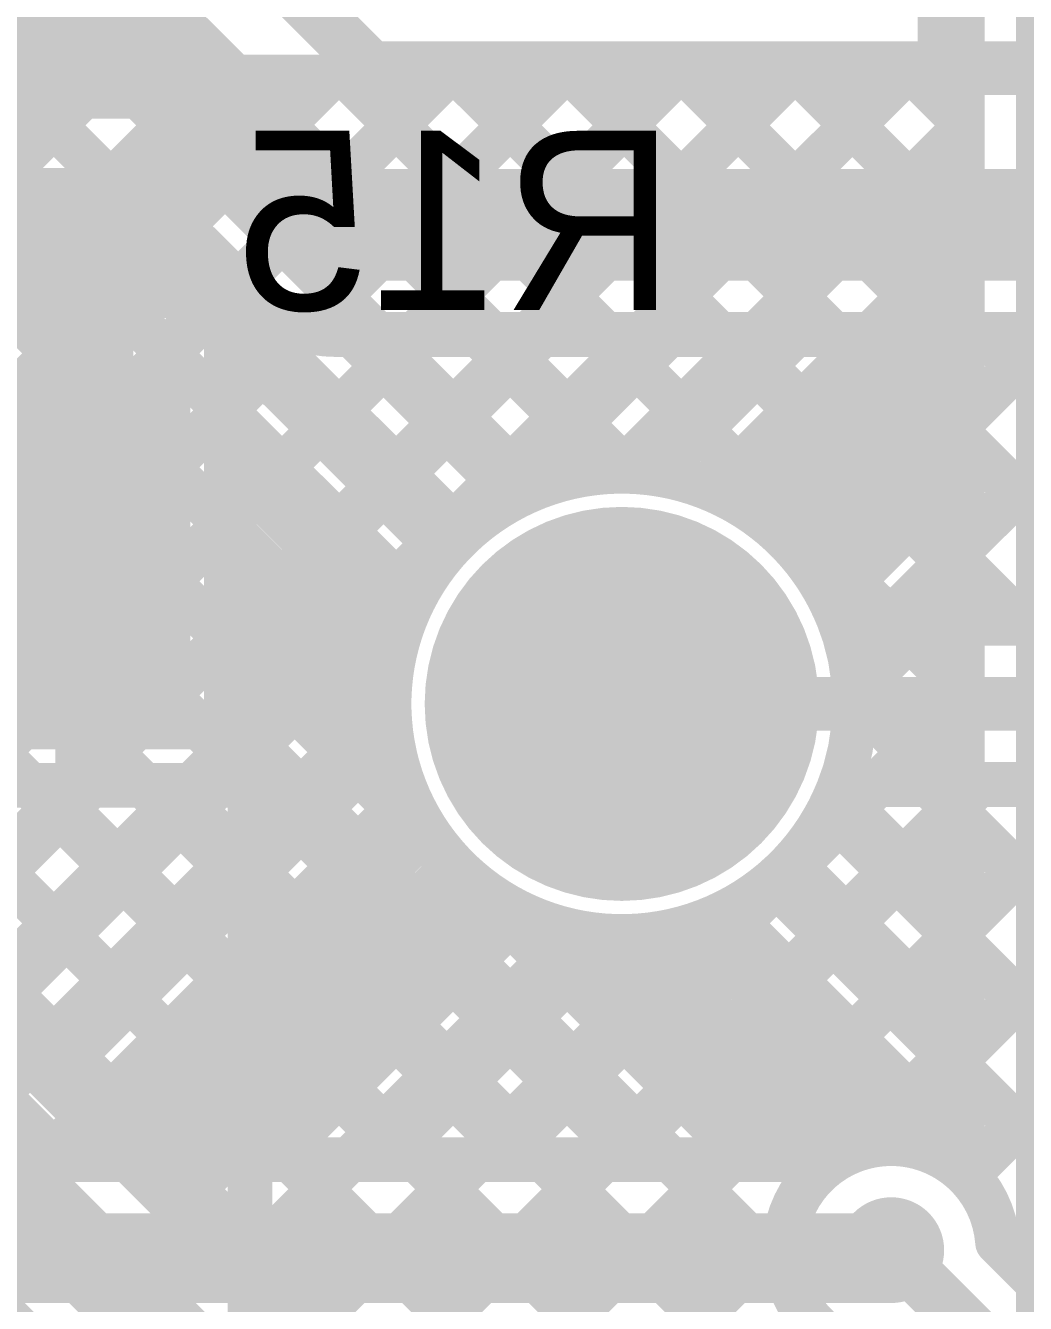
# Model space of a CAD drawing. Header units: millimetres. Extents: x 0.79 to 4.38, y 0.99 to 3.94.
# Drawn here: x 1.2919 to 1.5151, y 1.9261 to 2.2115 of the extents above; entities that cross this region are included whole.
import ezdxf

# ---------------------------------------------------------------- set-up
doc = ezdxf.new("R2010")
doc.units = ezdxf.units.MM
doc.header["$MEASUREMENT"] = 0
for name, color, linetype in [('BottomLayer', 5, 'Continuous'), ('BottomOverlay', 54, 'Continuous'), ('BottomPaste', 16, 'Continuous'), ('BottomSolder', 6, 'Continuous'), ('MultiLayer', 9, 'Continuous'), ('PadHoleLayer', 156, 'Continuous'), ('TopLayer', 1, 'Continuous'), ('TopOverlay', 2, 'Continuous'), ('TopSolder', 216, 'Continuous'), ('ViaHoleLayer', 16, 'Continuous')]:
    doc.layers.add(name, color=color, linetype=linetype)

# ---------------------------------------------------------------- blocks, each defined once
blk = doc.blocks.new('PS2801C_1_F3_A_B_3')
at = {"layer": 'BottomLayer'}
blk.add_solid([(0.23622, -0.01772), (0.31496, -0.01772), (0.23622, 0.01772), (0.31496, 0.01772)], dxfattribs=at)
at = {"layer": 'BottomOverlay', "const_width": 0.01}
blk.add_lwpolyline([(0.017, -0.035), (0.259, -0.035)], dxfattribs=at)
at = {"layer": 'BottomOverlay', "const_width": 0.005}
blk.add_lwpolyline([(0.2565, -0.035, 1), (0.2615, -0.035, 1)], format="xyb", close=True, dxfattribs=at)
at = {"layer": 'BottomPaste'}
blk.add_solid([(0.23622, -0.01772), (0.31496, -0.01772), (0.23622, 0.01772), (0.31496, 0.01772)], dxfattribs=at)
at = {"layer": 'BottomSolder'}
blk.add_solid([(0.23222, -0.02172), (0.31896, -0.02172), (0.23222, 0.02172), (0.31896, 0.02172)], dxfattribs=at)
blk = doc.blocks.new('R__0402_B_35')
at = {"layer": 'BottomLayer'}
for points in [[(-0.0275, 0.0125), (-0.0275, -0.0125), (-0.0095, 0.0125), (-0.0095, -0.0125)], [(0.0095, 0.0125), (0.0095, -0.0125), (0.0275, 0.0125), (0.0275, -0.0125)]]:
    blk.add_solid(points, dxfattribs=at)
at = {"layer": 'BottomOverlay', "const_width": 0.01}
for points in [[(-0.034, 0.019), (-0.034, -0.019)], [(-0.034, 0.019), (0.034, 0.019)], [(0.034, 0.019), (0.034, -0.019)], [(-0.034, -0.019), (0.034, -0.019)]]:
    blk.add_lwpolyline(points, dxfattribs=at)
at = {"layer": 'BottomOverlay', "const_width": 0.005}
for points in [[(-0.0365, 0.019, 1), (-0.0315, 0.019, 1)], [(-0.0365, 0.019, 1), (-0.0315, 0.019, 1)], [(0.0315, 0.019, 1), (0.0365, 0.019, 1)], [(0.0315, 0.019, 1), (0.0365, 0.019, 1)], [(-0.0365, -0.019, 1), (-0.0315, -0.019, 1)], [(-0.0365, -0.019, 1), (-0.0315, -0.019, 1)], [(0.0315, -0.019, 1), (0.0365, -0.019, 1)], [(0.0315, -0.019, 1), (0.0365, -0.019, 1)]]:
    blk.add_lwpolyline(points, format="xyb", close=True, dxfattribs=at)
at = {"layer": 'BottomPaste'}
for points in [[(-0.0275, 0.0125), (-0.0275, -0.0125), (-0.0095, 0.0125), (-0.0095, -0.0125)], [(0.0095, 0.0125), (0.0095, -0.0125), (0.0275, 0.0125), (0.0275, -0.0125)]]:
    blk.add_solid(points, dxfattribs=at)
at = {"layer": 'BottomSolder'}
for points in [[(-0.0315, 0.0165), (-0.0315, -0.0165), (-0.0055, 0.0165), (-0.0055, -0.0165)], [(0.0055, 0.0165), (0.0055, -0.0165), (0.0315, 0.0165), (0.0315, -0.0165)]]:
    blk.add_solid(points, dxfattribs=at)
blk = doc.blocks.new('T________B_____12_P___95')
at = {"layer": 'BottomLayer', "const_width": 0.04}
blk.add_lwpolyline([(0.78, 0, 1), (0.82, 0, 1)], format="xyb", close=True, dxfattribs=at)
at = {"layer": 'BottomSolder', "const_width": 0.044}
blk.add_lwpolyline([(0.778, 0, 1), (0.822, 0, 1)], format="xyb", close=True, dxfattribs=at)
at = {"layer": 'MultiLayer', "const_width": 0.04}
blk.add_lwpolyline([(0.78, 0, 1), (0.82, 0, 1)], format="xyb", close=True, dxfattribs=at)
at = {"layer": 'PadHoleLayer', "const_width": 0.0275}
blk.add_lwpolyline([(0.78625, 0, 1), (0.81375, 0, 1)], format="xyb", close=True, dxfattribs=at)
at = {"layer": 'TopLayer', "const_width": 0.04}
blk.add_lwpolyline([(0.78, 0, 1), (0.82, 0, 1)], format="xyb", close=True, dxfattribs=at)
at = {"layer": 'TopOverlay', "const_width": 0.01}
for points in [[(0.76339, 0.1402), (0.78216, 0.12143)], [(0.83748, 0.1402), (0.81871, 0.12143)], [(0.78216, 0.12143), (0.81871, 0.12143)]]:
    blk.add_lwpolyline(points, dxfattribs=at)
at = {"layer": 'TopOverlay', "const_width": 0.005}
for points in [[(0.77966, 0.12143, 1), (0.78466, 0.12143, 1)], [(0.77966, 0.12143, 1), (0.78466, 0.12143, 1)], [(0.81621, 0.12143, 1), (0.82121, 0.12143, 1)], [(0.81621, 0.12143, 1), (0.82121, 0.12143, 1)]]:
    blk.add_lwpolyline(points, format="xyb", close=True, dxfattribs=at)
at = {"layer": 'TopSolder', "const_width": 0.044}
blk.add_lwpolyline([(0.778, 0, 1), (0.822, 0, 1)], format="xyb", close=True, dxfattribs=at)

msp = doc.modelspace()

# ---------------------------------------------------------------- linework, layer by layer
at = {"layer": 'BottomLayer'}
for points, const_width in [([(1.307, 2.264), (1.369, 2.202)], 0.012), ([(1.306, 2.20369), (1.32431, 2.20369)], 0.025), ([(1.32431, 2.20369), (1.361, 2.167)], 0.025), ([(1.369, 2.202), (2.10213, 2.202)], 0.012), ([(1.48403, 2.078), (1.59003, 2.184)], 0.01), ([(1.51231, 2.078), (1.61831, 2.184)], 0.01), ([(1.361, 2.167), (1.53824, 2.167)], 0.025), ([(1.306, 2.09419), (1.306, 2.16669)], 0.02), ([(1.3305, 2.16285), (1.34365, 2.1497)], 0.01), ([(1.3305, 2.14569), (1.3305, 2.16285)], 0.01), ([(1.3305, 2.15074), (1.33655, 2.1568)], 0.01), ([(1.3305, 2.14847), (1.3344, 2.14457)], 0.01), ([(1.328, 2.14457), (1.33672, 2.14457)], 0.01), ([(1.3344, 2.14457), (1.33672, 2.14225)], 0.01), ([(1.33672, 2.04182), (1.33672, 2.14457)], 0.01), ([(1.33672, 2.12868), (1.35218, 2.14414)], 0.01), ([(1.33672, 2.10039), (1.37882, 2.1425)], 0.01), ([(1.33672, 2.07211), (1.40711, 2.1425)], 0.01), ([(1.33672, 2.14225), (1.38534, 2.09363)], 0.01), ([(1.361, 2.1425), (1.53824, 2.1425)], 0.01), ([(1.36475, 2.1425), (1.40108, 2.10617)], 0.01), ([(1.39304, 2.1425), (1.42356, 2.11198)], 0.01), ([(1.39617, 2.10327), (1.43539, 2.1425)], 0.01), ([(1.42132, 2.1425), (1.48582, 2.078)], 0.01), ([(1.43262, 2.11144), (1.46368, 2.1425)], 0.01), ([(1.4496, 2.1425), (1.5141, 2.078)], 0.01), ([(1.45317, 2.10371), (1.49196, 2.1425)], 0.01), ([(1.46759, 2.08984), (1.52025, 2.1425)], 0.01), ([(1.47789, 2.1425), (1.53442, 2.08597)], 0.01), ([(1.50617, 2.1425), (1.54856, 2.10011)], 0.01), ([(1.33672, 2.11397), (1.37532, 2.07536)], 0.01), ([(1.306, 2.09419), (1.307, 2.09319)], 0.02), ([(1.33672, 2.04382), (1.38173, 2.08883)], 0.01), ([(1.33672, 2.08568), (1.37441, 2.04799)], 0.01), ([(1.47379, 2.078), (1.52645, 2.078)], 0.01), ([(1.48053, 1.96136), (1.58641, 2.06724)], 0.01), ([(1.425, 2.06), (1.5339, 2.06)], 0.012), ([(1.33672, 2.0574), (1.46208, 1.93203)], 0.01), ([(1.29714, 1.97597), (1.37356, 2.05238)], 0.01), ([(1.279, 2.01439), (1.30643, 2.04182)], 0.01), ([(1.283, 1.99011), (1.33471, 2.04182)], 0.01), ([(1.28672, 2.04182), (1.33672, 2.04182)], 0.01), ([(1.29573, 2.04182), (1.42555, 1.912)], 0.01), ([(1.32401, 2.04182), (1.59483, 1.771)], 0.01), ([(1.36786, 1.90526), (1.5046, 2.042)], 0.01), ([(1.37797, 1.88709), (1.53288, 2.042)], 0.01), ([(1.47194, 2.03763), (1.47631, 2.042)], 0.01), ([(1.47379, 2.042), (1.5339, 2.042)], 0.01), ([(1.49354, 2.042), (1.59162, 1.94391)], 0.01), ([(1.50213, 1.95468), (1.58641, 2.03895)], 0.01), ([(1.47117, 2.03608), (1.566, 1.94126)], 0.01), ([(1.279, 2.03026), (1.40242, 1.90684)], 0.01), ([(1.31129, 1.96183), (1.38129, 2.03183)], 0.01), ([(1.45863, 2.02034), (1.54756, 1.93141)], 0.01), ([(1.32543, 1.94768), (1.39516, 2.01741)], 0.01), ([(1.35371, 1.9194), (1.44737, 2.01306)], 0.01), ([(1.44036, 2.01032), (1.48923, 1.96146)], 0.01), ([(1.51216, 1.93643), (1.58641, 2.01067)], 0.01), ([(1.33957, 1.93354), (1.415, 2.00897)], 0.01), ([(1.41299, 2.00941), (1.46793, 1.95447)], 0.01), ([(1.279, 2.00198), (1.38627, 1.8947)], 0.01), ([(1.279, 1.99411), (1.37152, 1.9016)], 0.01), ([(1.257, 1.985), (1.356, 1.886)], 0.02), ([(1.24148, 1.9694), (1.334, 1.87689)], 0.01), ([(1.43084, 1.91167), (1.46177, 1.94261)], 0.01), ([(1.50859, 1.94209), (1.5458, 1.90488)], 0.01), ([(1.48513, 1.938), (1.55803, 1.8651)], 0.012), ([(1.50888, 1.93971), (1.56549, 1.8831)], 0.01)]:
    msp.add_lwpolyline(points, dxfattribs=dict(at, const_width=const_width))
for points, const_width in [([(1.29975, 2.20369, 1), (1.31225, 2.20369, 1)], 0.0125), ([(1.31806, 2.20369, 1), (1.33056, 2.20369, 1)], 0.0125), ([(1.31806, 2.20369, 1), (1.33056, 2.20369, 1)], 0.0125), ([(1.366, 2.202, 1), (1.372, 2.202, 1)], 0.006), ([(1.366, 2.202, 1), (1.372, 2.202, 1)], 0.006), ([(1.35475, 2.167, 1), (1.36725, 2.167, 1)], 0.0125), ([(1.35475, 2.167, 1), (1.36725, 2.167, 1)], 0.0125), ([(1.301, 2.16669, 1), (1.311, 2.16669, 1)], 0.01), ([(1.328, 2.16285, 1), (1.333, 2.16285, 1)], 0.005), ([(1.328, 2.16285, 1), (1.333, 2.16285, 1)], 0.005), ([(1.33405, 2.1568, 1), (1.33905, 2.1568, 1)], 0.005), ([(1.328, 2.15074, 1), (1.333, 2.15074, 1)], 0.005), ([(1.328, 2.14847, 1), (1.333, 2.14847, 1)], 0.005), ([(1.34115, 2.1497, 1), (1.34615, 2.1497, 1)], 0.005), ([(1.34115, 2.1497, 1), (1.34615, 2.1497, 1)], 0.005), ([(1.34118, 2.14968, 1), (1.34618, 2.14968, 1)], 0.005), ([(1.3255, 2.14457, 1), (1.3305, 2.14457, 1)], 0.005), ([(1.328, 2.14569, 1), (1.333, 2.14569, 1)], 0.005), ([(1.3319, 2.14457, 1), (1.3369, 2.14457, 1)], 0.005), ([(1.3319, 2.14457, 1), (1.3369, 2.14457, 1)], 0.005), ([(1.33422, 2.14457, 1), (1.33922, 2.14457, 1)], 0.005), ([(1.33422, 2.14457, 1), (1.33922, 2.14457, 1)], 0.005), ([(1.34968, 2.14414, 1), (1.35468, 2.14414, 1)], 0.005), ([(1.33422, 2.14225, 1), (1.33922, 2.14225, 1)], 0.005), ([(1.33422, 2.14225, 1), (1.33922, 2.14225, 1)], 0.005), ([(1.3585, 2.1425, 1), (1.3635, 2.1425, 1)], 0.005), ([(1.3585, 2.1425, 1), (1.3635, 2.1425, 1)], 0.005), ([(1.3585, 2.1425, 1), (1.3635, 2.1425, 1)], 0.005), ([(1.36225, 2.1425, 1), (1.36725, 2.1425, 1)], 0.005), ([(1.37632, 2.1425, 1), (1.38132, 2.1425, 1)], 0.005), ([(1.39054, 2.1425, 1), (1.39554, 2.1425, 1)], 0.005), ([(1.40461, 2.1425, 1), (1.40961, 2.1425, 1)], 0.005), ([(1.41882, 2.1425, 1), (1.42382, 2.1425, 1)], 0.005), ([(1.43289, 2.1425, 1), (1.43789, 2.1425, 1)], 0.005), ([(1.4471, 2.1425, 1), (1.4521, 2.1425, 1)], 0.005), ([(1.46118, 2.1425, 1), (1.46618, 2.1425, 1)], 0.005), ([(1.47539, 2.1425, 1), (1.48039, 2.1425, 1)], 0.005), ([(1.48946, 2.1425, 1), (1.49446, 2.1425, 1)], 0.005), ([(1.50367, 2.1425, 1), (1.50867, 2.1425, 1)], 0.005), ([(1.33422, 2.12868, 1), (1.33922, 2.12868, 1)], 0.005), ([(1.33422, 2.11397, 1), (1.33922, 2.11397, 1)], 0.005), ([(1.42106, 2.11198, 1), (1.42606, 2.11198, 1)], 0.005), ([(1.43012, 2.11144, 1), (1.43512, 2.11144, 1)], 0.005), ([(1.39858, 2.10617, 1), (1.40358, 2.10617, 1)], 0.005), ([(1.39367, 2.10327, 1), (1.39867, 2.10327, 1)], 0.005), ([(1.45067, 2.10371, 1), (1.45567, 2.10371, 1)], 0.005), ([(1.301, 2.09419, 1), (1.311, 2.09419, 1)], 0.01), ([(1.301, 2.09419, 1), (1.311, 2.09419, 1)], 0.01), ([(1.33422, 2.10039, 1), (1.33922, 2.10039, 1)], 0.005), ([(1.302, 2.09319, 1), (1.312, 2.09319, 1)], 0.01), ([(1.38284, 2.09363, 1), (1.38784, 2.09363, 1)], 0.005), ([(1.37923, 2.08883, 1), (1.38423, 2.08883, 1)], 0.005), ([(1.46509, 2.08984, 1), (1.47009, 2.08984, 1)], 0.005), ([(1.33422, 2.08568, 1), (1.33922, 2.08568, 1)], 0.005), ([(1.47129, 2.078, 1), (1.47629, 2.078, 1)], 0.005), ([(1.47129, 2.078, 1), (1.47629, 2.078, 1)], 0.005), ([(1.48153, 2.078, 1), (1.48653, 2.078, 1)], 0.005), ([(1.48332, 2.078, 1), (1.48832, 2.078, 1)], 0.005), ([(1.50981, 2.078, 1), (1.51481, 2.078, 1)], 0.005), ([(1.5116, 2.078, 1), (1.5166, 2.078, 1)], 0.005), ([(1.37282, 2.07536, 1), (1.37782, 2.07536, 1)], 0.005), ([(1.33422, 2.07211, 1), (1.33922, 2.07211, 1)], 0.005), ([(1.422, 2.06, 1), (1.428, 2.06, 1)], 0.006), ([(1.33422, 2.0574, 1), (1.33922, 2.0574, 1)], 0.005), ([(1.37106, 2.05238, 1), (1.37606, 2.05238, 1)], 0.005), ([(1.37191, 2.04799, 1), (1.37691, 2.04799, 1)], 0.005), ([(1.29323, 2.04182, 1), (1.29823, 2.04182, 1)], 0.005), ([(1.30393, 2.04182, 1), (1.30893, 2.04182, 1)], 0.005), ([(1.32151, 2.04182, 1), (1.32651, 2.04182, 1)], 0.005), ([(1.33221, 2.04182, 1), (1.33721, 2.04182, 1)], 0.005), ([(1.33422, 2.04382, 1), (1.33922, 2.04382, 1)], 0.005), ([(1.33422, 2.04182, 1), (1.33922, 2.04182, 1)], 0.005), ([(1.33422, 2.04182, 1), (1.33922, 2.04182, 1)], 0.005), ([(1.47129, 2.042, 1), (1.47629, 2.042, 1)], 0.005), ([(1.47129, 2.042, 1), (1.47629, 2.042, 1)], 0.005), ([(1.47381, 2.042, 1), (1.47881, 2.042, 1)], 0.005), ([(1.49104, 2.042, 1), (1.49604, 2.042, 1)], 0.005), ([(1.5021, 2.042, 1), (1.5071, 2.042, 1)], 0.005), ([(1.46867, 2.03608, 1), (1.47367, 2.03608, 1)], 0.005), ([(1.46944, 2.03763, 1), (1.47444, 2.03763, 1)], 0.005), ([(1.37879, 2.03183, 1), (1.38379, 2.03183, 1)], 0.005), ([(1.45613, 2.02034, 1), (1.46113, 2.02034, 1)], 0.005), ([(1.39266, 2.01741, 1), (1.39766, 2.01741, 1)], 0.005), ([(1.44487, 2.01306, 1), (1.44987, 2.01306, 1)], 0.005), ([(1.43786, 2.01032, 1), (1.44286, 2.01032, 1)], 0.005), ([(1.41049, 2.00941, 1), (1.41549, 2.00941, 1)], 0.005), ([(1.4125, 2.00897, 1), (1.4175, 2.00897, 1)], 0.005), ([(1.29464, 1.97597, 1), (1.29964, 1.97597, 1)], 0.005), ([(1.30879, 1.96183, 1), (1.31379, 1.96183, 1)], 0.005), ([(1.48673, 1.96146, 1), (1.49173, 1.96146, 1)], 0.005), ([(1.47803, 1.96136, 1), (1.48303, 1.96136, 1)], 0.005), ([(1.46543, 1.95447, 1), (1.47043, 1.95447, 1)], 0.005), ([(1.49963, 1.95468, 1), (1.50463, 1.95468, 1)], 0.005), ([(1.32293, 1.94768, 1), (1.32793, 1.94768, 1)], 0.005), ([(1.47923, 1.938, 1), (1.49104, 1.938, 1)], 0.01181), ([(1.45927, 1.94261, 1), (1.46427, 1.94261, 1)], 0.005), ([(1.50609, 1.94209, 1), (1.51109, 1.94209, 1)], 0.005), ([(1.48213, 1.938, 1), (1.48813, 1.938, 1)], 0.006), ([(1.50638, 1.93971, 1), (1.51138, 1.93971, 1)], 0.005), ([(1.50638, 1.93971, 1), (1.51138, 1.93971, 1)], 0.005), ([(1.50966, 1.93643, 1), (1.51466, 1.93643, 1)], 0.005), ([(1.33707, 1.93354, 1), (1.34207, 1.93354, 1)], 0.005), ([(1.45958, 1.93203, 1), (1.46458, 1.93203, 1)], 0.005)]:
    msp.add_lwpolyline(points, format="xyb", close=True, dxfattribs=dict(at, const_width=const_width))
at = {"layer": 'BottomLayer', "const_width": 0.01}
for points in [[(1.361, 2.1425, -0.199267), (1.34365, 2.1497)], [(1.361, 2.1425, -0.198912), (1.34368, 2.14968)], [(1.47379, 2.042, -5.59918), (1.47379, 2.078)], [(1.48343, 1.91425, -2.1888), (1.50888, 1.93971)]]:
    msp.add_lwpolyline(points, format="xyb", dxfattribs=at)
at = {"layer": 'MultiLayer', "const_width": 0.01181}
msp.add_lwpolyline([(1.47923, 1.938, 1), (1.49104, 1.938, 1)], format="xyb", close=True, dxfattribs=at)
at = {"layer": 'TopLayer'}
for points, const_width in [([(1.501, 1.95575), (1.501, 2.71874)], 0.01), ([(1.496, 2.2), (1.496, 2.319)], 0.01), ([(1.496, 2.22055), (1.501, 2.21555)], 0.01), ([(1.496, 2.20876), (1.501, 2.21376)], 0.01), ([(1.1035, 2.20576), (1.35104, 1.95822)], 0.01), ([(1.1035, 1.99445), (1.30905, 2.2)], 0.01), ([(1.11302, 1.97852), (1.3345, 2.2)], 0.01), ([(1.125, 2.2), (1.496, 2.2)], 0.01), ([(1.12575, 1.96579), (1.35996, 2.2)], 0.01), ([(1.13471, 2.2), (1.37649, 1.95822)], 0.01), ([(1.14938, 1.96397), (1.38541, 2.2)], 0.01), ([(1.16017, 2.2), (1.40195, 1.95822)], 0.01), ([(1.17484, 1.96397), (1.41087, 2.2)], 0.01), ([(1.18562, 2.2), (1.4274, 1.95822)], 0.01), ([(1.19455, 1.95822), (1.43633, 2.2)], 0.01), ([(1.21108, 2.2), (1.45286, 1.95822)], 0.01), ([(1.22, 1.95822), (1.46178, 2.2)], 0.01), ([(1.23654, 2.2), (1.37311, 2.06342)], 0.01), ([(1.24546, 1.95822), (1.48724, 2.2)], 0.01), ([(1.26199, 2.2), (1.37857, 2.08342)], 0.01), ([(1.28745, 2.2), (1.38947, 2.09797)], 0.01), ([(1.3129, 2.2), (1.40493, 2.10797)], 0.01), ([(1.33836, 2.2), (1.42638, 2.11198)], 0.01), ([(1.36382, 2.2), (1.501, 2.06282)], 0.01), ([(1.38927, 2.2), (1.501, 2.08827)], 0.01), ([(1.41473, 2.2), (1.501, 2.11373)], 0.01), ([(1.44018, 2.2), (1.501, 2.13918)], 0.01), ([(1.46564, 2.2), (1.501, 2.16464)], 0.01), ([(1.49109, 2.2), (1.501, 2.19009)], 0.01), ([(1.06985, 2.1885), (1.30012, 1.95822)], 0.01), ([(1.0953, 2.1885), (1.32558, 1.95822)], 0.01), ([(1.42469, 2.112), (1.501, 2.18831)], 0.01), ([(1.44581, 2.10766), (1.501, 2.16285)], 0.01), ([(1.46107, 2.09746), (1.501, 2.1374)], 0.01), ([(1.47178, 2.08272), (1.501, 2.11194)], 0.01), ([(1.47694, 2.06243), (1.501, 2.08648)], 0.01), ([(1.47698, 2.06138), (1.501, 2.03736)], 0.01), ([(1.27092, 1.95822), (1.373, 2.06031)], 0.01), ([(1.39819, 1.95822), (1.501, 2.06103)], 0.01), ([(1.29637, 1.95822), (1.37734, 2.03919)], 0.01), ([(1.47297, 2.03993), (1.501, 2.0119)], 0.01), ([(1.42365, 1.95822), (1.501, 2.03557)], 0.01), ([(1.46297, 2.02447), (1.501, 1.98645)], 0.01), ([(1.32183, 1.95822), (1.38754, 2.02393)], 0.01), ([(1.34728, 1.95822), (1.40228, 2.01322)], 0.01), ([(1.44842, 2.01357), (1.501, 1.96099)], 0.01), ([(1.44911, 1.95822), (1.501, 2.01012)], 0.01), ([(1.37274, 1.95822), (1.42257, 2.00806)], 0.01), ([(1.42842, 2.00811), (1.47639, 1.96015)], 0.01), ([(1.47655, 1.96021), (1.501, 1.98466)], 0.01), ([(1.17943, 1.95822), (1.47256, 1.95822)], 0.01), ([(1.15168, 1.93622), (1.48513, 1.93622)], 0.02)]:
    msp.add_lwpolyline(points, dxfattribs=dict(at, const_width=const_width))
for points, const_width in [([(1.4985, 2.21555, 1), (1.5035, 2.21555, 1)], 0.005), ([(1.4985, 2.21376, 1), (1.5035, 2.21376, 1)], 0.005), ([(1.4935, 2.20876, 1), (1.4985, 2.20876, 1)], 0.005), ([(1.28495, 2.2, 1), (1.28995, 2.2, 1)], 0.005), ([(1.30655, 2.2, 1), (1.31155, 2.2, 1)], 0.005), ([(1.3104, 2.2, 1), (1.3154, 2.2, 1)], 0.005), ([(1.332, 2.2, 1), (1.337, 2.2, 1)], 0.005), ([(1.33586, 2.2, 1), (1.34086, 2.2, 1)], 0.005), ([(1.35746, 2.2, 1), (1.36246, 2.2, 1)], 0.005), ([(1.36132, 2.2, 1), (1.36632, 2.2, 1)], 0.005), ([(1.38291, 2.2, 1), (1.38791, 2.2, 1)], 0.005), ([(1.38677, 2.2, 1), (1.39177, 2.2, 1)], 0.005), ([(1.40837, 2.2, 1), (1.41337, 2.2, 1)], 0.005), ([(1.41223, 2.2, 1), (1.41723, 2.2, 1)], 0.005), ([(1.43383, 2.2, 1), (1.43883, 2.2, 1)], 0.005), ([(1.43768, 2.2, 1), (1.44268, 2.2, 1)], 0.005), ([(1.45928, 2.2, 1), (1.46428, 2.2, 1)], 0.005), ([(1.46314, 2.2, 1), (1.46814, 2.2, 1)], 0.005), ([(1.48474, 2.2, 1), (1.48974, 2.2, 1)], 0.005), ([(1.48859, 2.2, 1), (1.49359, 2.2, 1)], 0.005), ([(1.4935, 2.2, 1), (1.4985, 2.2, 1)], 0.005), ([(1.4935, 2.2, 1), (1.4985, 2.2, 1)], 0.005), ([(1.4985, 2.19009, 1), (1.5035, 2.19009, 1)], 0.005), ([(1.4985, 2.18831, 1), (1.5035, 2.18831, 1)], 0.005), ([(1.4985, 2.16464, 1), (1.5035, 2.16464, 1)], 0.005), ([(1.4985, 2.16285, 1), (1.5035, 2.16285, 1)], 0.005), ([(1.4985, 2.13918, 1), (1.5035, 2.13918, 1)], 0.005), ([(1.4985, 2.1374, 1), (1.5035, 2.1374, 1)], 0.005), ([(1.4985, 2.11373, 1), (1.5035, 2.11373, 1)], 0.005), ([(1.477, 2.06, 1), (1.373, 2.06, 1)], 0.01), ([(1.42219, 2.112, 1), (1.42719, 2.112, 1)], 0.005), ([(1.42388, 2.11198, 1), (1.42888, 2.11198, 1)], 0.005), ([(1.4985, 2.11194, 1), (1.5035, 2.11194, 1)], 0.005), ([(1.40243, 2.10797, 1), (1.40743, 2.10797, 1)], 0.005), ([(1.44331, 2.10766, 1), (1.44831, 2.10766, 1)], 0.005), ([(1.38697, 2.09797, 1), (1.39197, 2.09797, 1)], 0.005), ([(1.45857, 2.09746, 1), (1.46357, 2.09746, 1)], 0.005), ([(1.4985, 2.08827, 1), (1.5035, 2.08827, 1)], 0.005), ([(1.4985, 2.08648, 1), (1.5035, 2.08648, 1)], 0.005), ([(1.37607, 2.08342, 1), (1.38107, 2.08342, 1)], 0.005), ([(1.46928, 2.08272, 1), (1.47428, 2.08272, 1)], 0.005), ([(1.37061, 2.06342, 1), (1.37561, 2.06342, 1)], 0.005), ([(1.47444, 2.06243, 1), (1.47944, 2.06243, 1)], 0.005), ([(1.47448, 2.06138, 1), (1.47948, 2.06138, 1)], 0.005), ([(1.4985, 2.06282, 1), (1.5035, 2.06282, 1)], 0.005), ([(1.3705, 2.06031, 1), (1.3755, 2.06031, 1)], 0.005), ([(1.3705, 2.06, 1), (1.3755, 2.06, 1)], 0.005), ([(1.4745, 2.06, 1), (1.4795, 2.06, 1)], 0.005), ([(1.4985, 2.06103, 1), (1.5035, 2.06103, 1)], 0.005), ([(1.37484, 2.03919, 1), (1.37984, 2.03919, 1)], 0.005), ([(1.47047, 2.03993, 1), (1.47547, 2.03993, 1)], 0.005), ([(1.4985, 2.03736, 1), (1.5035, 2.03736, 1)], 0.005), ([(1.4985, 2.03557, 1), (1.5035, 2.03557, 1)], 0.005), ([(1.46047, 2.02447, 1), (1.46547, 2.02447, 1)], 0.005), ([(1.38504, 2.02393, 1), (1.39004, 2.02393, 1)], 0.005), ([(1.39978, 2.01322, 1), (1.40478, 2.01322, 1)], 0.005), ([(1.44592, 2.01357, 1), (1.45092, 2.01357, 1)], 0.005), ([(1.4985, 2.0119, 1), (1.5035, 2.0119, 1)], 0.005), ([(1.4985, 2.01012, 1), (1.5035, 2.01012, 1)], 0.005), ([(1.42007, 2.00806, 1), (1.42507, 2.00806, 1)], 0.005), ([(1.42592, 2.00811, 1), (1.43092, 2.00811, 1)], 0.005), ([(1.4985, 1.98645, 1), (1.5035, 1.98645, 1)], 0.005), ([(1.4985, 1.98466, 1), (1.5035, 1.98466, 1)], 0.005), ([(1.47389, 1.96015, 1), (1.47889, 1.96015, 1)], 0.005), ([(1.47405, 1.96021, 1), (1.47905, 1.96021, 1)], 0.005), ([(1.4985, 1.96099, 1), (1.5035, 1.96099, 1)], 0.005), ([(1.29387, 1.95822, 1), (1.29887, 1.95822, 1)], 0.005), ([(1.29762, 1.95822, 1), (1.30262, 1.95822, 1)], 0.005), ([(1.31933, 1.95822, 1), (1.32433, 1.95822, 1)], 0.005), ([(1.32308, 1.95822, 1), (1.32808, 1.95822, 1)], 0.005), ([(1.34478, 1.95822, 1), (1.34978, 1.95822, 1)], 0.005), ([(1.34854, 1.95822, 1), (1.35354, 1.95822, 1)], 0.005), ([(1.37024, 1.95822, 1), (1.37524, 1.95822, 1)], 0.005), ([(1.37399, 1.95822, 1), (1.37899, 1.95822, 1)], 0.005), ([(1.39569, 1.95822, 1), (1.40069, 1.95822, 1)], 0.005), ([(1.39945, 1.95822, 1), (1.40445, 1.95822, 1)], 0.005), ([(1.42115, 1.95822, 1), (1.42615, 1.95822, 1)], 0.005), ([(1.4249, 1.95822, 1), (1.4299, 1.95822, 1)], 0.005), ([(1.44661, 1.95822, 1), (1.45161, 1.95822, 1)], 0.005), ([(1.45036, 1.95822, 1), (1.45536, 1.95822, 1)], 0.005), ([(1.47006, 1.95822, 1), (1.47506, 1.95822, 1)], 0.005), ([(1.47006, 1.95822, 1), (1.47506, 1.95822, 1)], 0.005), ([(1.4985, 1.95575, 1), (1.5035, 1.95575, 1)], 0.005), ([(1.4985, 1.95575, 1), (1.5035, 1.95575, 1)], 0.005), ([(1.47923, 1.938, 1), (1.49104, 1.938, 1)], 0.01181), ([(1.48013, 1.93622, 1), (1.49013, 1.93622, 1)], 0.01)]:
    msp.add_lwpolyline(points, format="xyb", close=True, dxfattribs=dict(at, const_width=const_width))
at = {"layer": 'TopLayer', "const_width": 0.01}
msp.add_lwpolyline([(1.47256, 1.95822, -0.332908), (1.501, 1.95575)], format="xyb", dxfattribs=at)
at = {"layer": 'TopLayer'}
msp.add_solid([(1.513, 1.02), (1.604, 1.02), (1.513, 3.398), (1.604, 3.398)], dxfattribs=at)
at = {"layer": 'ViaHoleLayer', "const_width": 0.00591}
msp.add_lwpolyline([(1.48218, 1.938, 1), (1.48809, 1.938, 1)], format="xyb", close=True, dxfattribs=at)

# ---------------------------------------------------------------- block references
at = {"rotation": 90}
for name, p in [('T________B_____12_P___95', (1.425, 1.26)), ('R__0402_B_35', (1.306, 2.18519)), ('PS2801C_1_F3_A_B_3', (1.307, 1.8176))]:
    msp.add_blockref(name, p, dxfattribs=at)

# ---------------------------------------------------------------- texts
at = {"layer": 'BottomOverlay', "text_generation_flag": 2}
msp.add_text('R15', height=0.04, rotation=360, dxfattribs=at).set_placement((1.437, 2.148))

doc.saveas('drawing.dxf')
